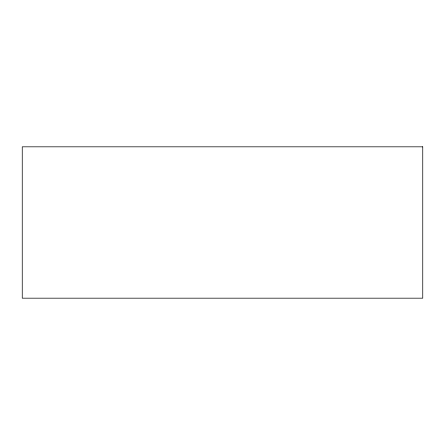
<?xml version="1.0" encoding="UTF-8"?>
<svg xmlns="http://www.w3.org/2000/svg" width="445" height="445" viewBox="0 0 445 445"><rect width="100%" height="100%" fill="white"/><g stroke="black" fill="none" stroke-linecap="round" stroke-linejoin="round"><path stroke-width="0.67" d="M422.75 146.822L22.25 146.822L22.25 298.178L422.75 298.178L422.75 146.822"/></g></svg>
